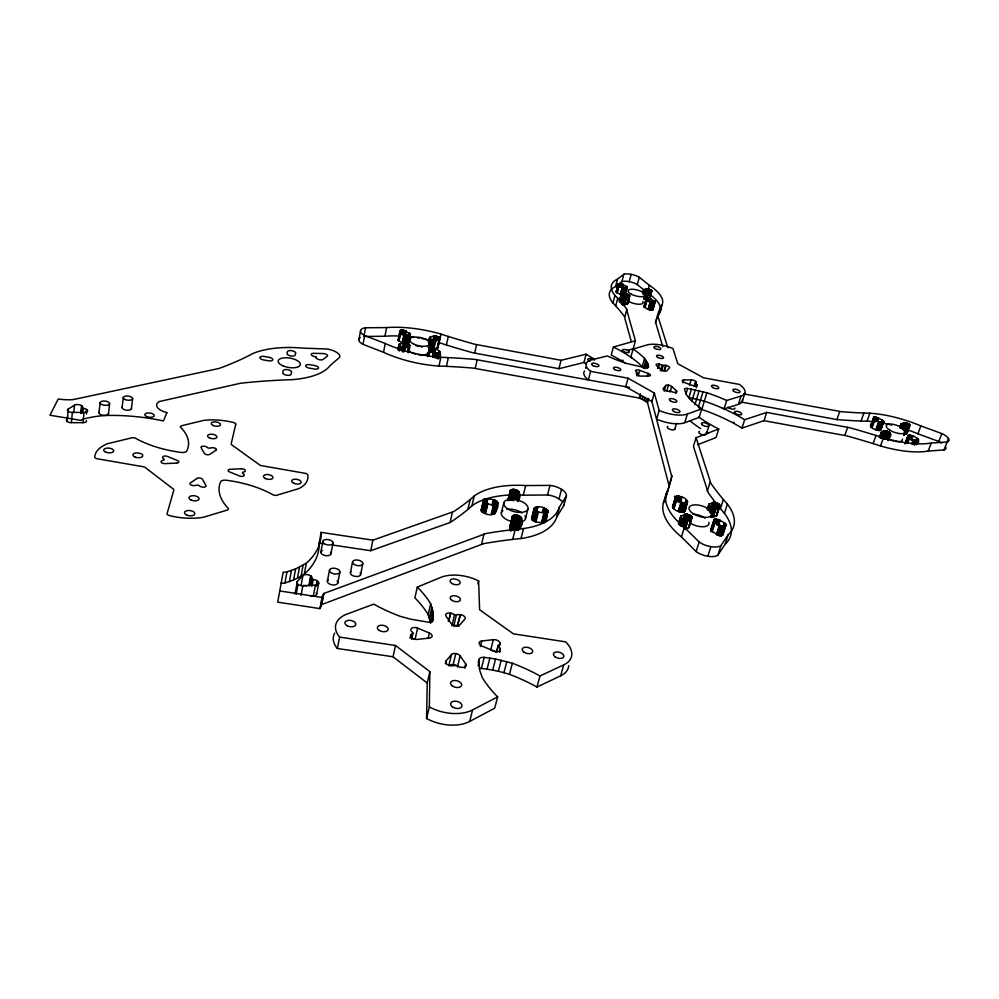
<?xml version="1.0" encoding="UTF-8"?>
<svg xmlns="http://www.w3.org/2000/svg" width="999" height="999" viewBox="0 0 999 999"><rect width="100%" height="100%" fill="white"/><g stroke="black" fill="none" stroke-linecap="round" stroke-linejoin="round"><path stroke-width="1.5" d="M426.573 718.506L429.333 706.905L429.882 671.653L395.504 645.504L339.635 637.1L337.362 648.476L393.019 656.78L427.222 683.016L426.573 718.506A34.278 20.729 13.1 0 0 469.667 721.428L494.692 708.204L497.652 696.865L495.816 695.004A130.145 73.027 17.2 0 1 482.242 677.522L479.695 670.279L478.883 659.827A6.056 3.484 14 0 1 480.394 657.904L480.669 657.779A6.056 3.484 14 0 1 484.215 657.367L495.554 659.015L512.362 663.236A143.332 89.198 14 0 1 537.4 674.562L539.972 675.973L563.736 664.884A32.18 18.007 15.5 0 0 565.621 641.857L513.349 633.828L479.607 609.752L478.608 580.918A31.044 16.733 13.1 0 0 440.746 577.41L417.295 587.112L414.885 597.902L416.458 599.475A133.229 75.949 8.8 0 1 428.184 614.66L430.594 623.326M918.581 440.097C917.057 437.162 909.864 433.504 907.929 436.388C909.465 442.732 923.176 437.5 916.982 444.355M692.032 517.657L690.709 515.646L686.7 514.148L680.619 516.158L681.917 518.581L685.913 520.017L688.174 519.842L692.032 517.657L689.035 527.322L686.313 528.833M618.169 284.078L616.171 291.658L617.22 292.832L622.552 295.18L624.55 287.687L627.297 287.237L622.464 284.166L618.406 283.841L619.005 285.227L624.55 287.687M410.651 635.539L410.639 635.876A4.82 2.747 12 0 0 417.282 639.422L429.333 638.061A4.795 2.722 12.3 0 0 432.13 635.976A4.795 2.722 12.3 0 0 429.42 633.041L417.607 628.109A4.795 2.71 12 0 0 410.864 629.582L410.851 629.907A4.77 2.697 12 0 0 412.812 632.454L413.261 633.254L412.5 633.666A4.808 2.735 12 0 0 410.651 635.539L410.027 638.324M890.509 433.753C889.572 430.581 881.905 429.383 881.468 432.904C885.713 439.56 895.916 427.697 887.974 440.646M494.967 511.738C495.704 517.47 479.195 514.173 481.943 509.065M439.972 352.372C439.085 349.5 430.344 345.729 429.47 349.613C432.18 356.98 445.254 348.239 438.736 358.191M497.739 502.772C494.867 506.543 485.502 504.532 483.516 500.187C483.978 498.651 486.026 498.676 487.337 498.763C497.352 499.712 501.173 501.411 495.229 513.211M417.295 587.112L418.881 588.686A133.754 75.375 8.9 0 1 430.669 603.796L433.279 613.473L433.116 619.83A5.907 3.297 12.3 0 1 431.543 621.615L431.256 621.728A5.907 3.297 12.3 0 1 427.722 622.09L410.951 619.243L400 616.271A121.004 63.299 12.6 0 1 376.173 605.469L373.801 604.145L347.053 614.06A33.242 18.956 10.6 0 0 339.635 637.1M521.728 521.378C524.4 514.323 508.229 512.187 512.974 520.541C517.407 526.972 527.022 515.859 519.93 528.496M880.581 428.946C881.243 433.104 867.569 427.547 871.528 425.137M651.86 290.996C639.26 295.342 644.155 284.116 651.86 290.996L649.138 301.598M67.408 416.458L67.12 419.38A4.271 1.936 5.1 0 0 67.145 421.491A4.271 1.936 5.1 0 0 71.354 422.652L83.004 422.677A4.258 1.936 5.4 0 0 86.451 420.542M67.832 412.075L68.119 409.153L74.488 405.157A4.258 1.898 5.5 0 1 81.606 405.681L81.893 405.894A4.246 1.898 5.5 0 1 82.368 407.555L83.229 408.404A4.246 1.898 5.5 0 1 86.651 409.515L86.488 414.098M67.133 421.491L68.144 411.238A4.283 1.923 5.3 0 1 68.132 409.153M649.812 298.439L649.225 298.976L651.648 290.547M71.354 422.652L72.365 412.412A4.283 1.923 5.3 0 1 68.144 411.238M73.764 412.425L74.488 405.157M80.869 412.937L81.606 405.681M81.156 413.149L81.893 405.894M81.656 413.511L82.255 407.704M82.78 412.762L83.229 408.404M83.004 422.677L84.066 412.462A4.271 1.911 5.5 0 0 86.938 409.727M295.304 592.569L297.315 581.468L302.897 575.599A4.708 2.56 9.1 0 1 310.677 575.899L311.039 576.173A4.683 2.547 9.1 0 1 311.988 578.596L313.561 579.57A4.708 2.572 9.2 0 1 317.245 580.881L316.833 585.302M86.351 412.425L86.651 409.515M99.001 412.737L100.087 402.659M108.491 413.773L109.603 403.721A4.783 2.135 6 0 0 102.71 401.099A4.783 2.135 6 0 0 102.235 404.757A4.783 2.135 6 0 0 109.603 403.721M122.115 407.567L123.264 397.602M131.443 408.591L132.617 398.651M409.74 345.404C381.818 351.261 417.157 331.968 408.254 352.684M629.795 295.954C628.446 297.989 620.591 297.377 621.528 294.48C632.317 288.773 631.618 307.867 621.803 304.395L626.785 286.426M909.977 425.437L907.479 426.835L905.356 426.81L902.047 425.474L901.011 423.863L905.381 422.702L909.964 425.299L906.78 433.791L903.608 434.902L907.866 423.489M548.064 511.613C542.27 501.098 522.477 511.051 544.443 512.862C545.616 512.949 547.065 512.949 547.889 511.975C546.066 512.824 548.251 521.865 543.718 522.627C540.234 522.627 531.093 522.577 531.93 517.619M687.549 502.085C685.364 493.456 665.446 495.591 681.98 502.397C683.628 502.984 685.714 503.571 687.275 502.509C686.038 502.772 687.237 512.962 682.255 512.4C678.87 511.863 672.265 509.977 672.802 506.081M519.393 495.242C516.808 499.325 507.18 494.767 510.889 489.935C517.632 487.4 523.251 494.68 517.832 501.336M510.889 530.968L509.84 526.635L511.151 525.274M281.056 583.116L281.243 583.141A5.869 3.197 8.4 0 0 284.965 582.941L286.938 571.89L295.579 568.918L306.331 563.186A127.123 65.022 6.7 0 0 321.129 532.38L372.889 540.159L453.708 511.563A438.386 186.014 6.2 0 0 470.242 499.475A197.902 90.822 9.5 0 0 474.25 495.941A84.603 41.596 14.7 0 1 525.699 485.564L549.987 485.402A13.574 6.369 14.7 0 1 561.55 489.373A13.574 6.381 14.7 0 1 566.421 495.816L563.861 505.419L556.805 516.87A81.818 39.411 13.1 0 1 520.991 538.548A228.546 127.023 17.7 0 0 512.699 539.398A616.982 387.1 26.8 0 0 483.691 543.631L321.765 604.545L319.955 608.616L277.71 602.147L283.204 572.077A5.894 3.172 8.5 0 0 286.938 571.89M719.942 505.794L716.233 507.942L714.023 508.079L710.077 506.605L708.94 504.195L714.597 502.422L718.181 503.621L719.942 505.606L716.807 515.521L713.286 517.195L710.576 517.257M284.965 582.941L289.423 581.518L291.396 570.504M289.423 581.518L293.594 579.919L295.579 568.918M293.594 579.919L297.49 578.146L299.488 567.17M296.204 594.068L297.977 584.353A4.745 2.585 8.9 0 1 297.315 581.468M297.49 578.146L301.074 576.211L303.072 565.259M301.136 585.252L302.897 575.599M301.074 576.211L304.32 574.113L306.331 563.186M301.061 595.429L302.859 585.714L315.372 585.102A4.72 2.572 9.2 0 0 317.607 581.156M308.878 585.539L310.677 575.899M309.253 585.814L311.039 576.173M310.714 585.489L312 578.596M304.32 574.113A126.673 65.559 6.5 0 0 319.143 543.019L321.129 532.38M311.875 586.438L313.162 579.545M698.626 416.995A90.559 34.84 17.4 0 0 718.706 428.983L696.078 437.674L710.888 483.379A391.108 147.04 21.8 0 0 723.351 499.512A181.194 74.438 19.9 0 0 727.397 504.133A79.321 36.276 16.7 0 1 728.196 534.752L725.137 544.205L717.844 555.182A13.724 6.494 18 0 1 707.816 556.231A13.736 6.494 18 0 1 696.128 551.585L681.418 536.9A78.796 35.739 18.3 0 1 663.436 502.934A184.628 83.541 13.2 0 0 665.097 499.225A412.437 181.793 9.2 0 0 669.043 485.726L647.514 402.747L643.918 400.224L639.26 398.039L473.289 368.119A471.703 249.862 15.9 0 0 446.441 366.346A185.502 84.415 13.5 0 0 438.986 366.071A68.019 26.898 12 0 1 383.529 352.297L362.987 344.33A11.788 4.758 11.1 0 1 358.916 339.56L360.552 330.794A11.813 4.695 11.2 0 1 365.559 327.772L386.638 327.585A71.291 29.121 12 0 1 441.034 334.116A150.2 54.246 13.1 0 0 448.276 336.451A300.412 99.675 13.6 0 0 474.625 344.218L561.076 360.302L586.101 354.208A85.552 31.718 15.4 0 0 594.355 359.041M320.816 552.135L322.839 541.433M310.514 596.303L313.286 596.166L315.372 585.102M651.548 400.312L671.765 476.598A413.736 180.107 9.3 0 1 667.869 489.972L665.097 499.225M316.196 586.401L317.245 580.881M363.911 336.488L365.559 327.772M362.987 344.33L364.647 335.539A11.826 4.708 11.2 0 1 360.552 330.794M316.633 594.243L318.731 583.204M319.955 608.616L322.09 597.477L323.901 593.443L486.151 533.466A619.83 384.852 26.6 0 1 515.222 529.358A229.42 126.011 17.7 0 1 523.538 528.546A82.093 39.061 13.2 0 0 559.39 507.142L566.421 495.816M320.504 606.843L322.64 595.729M330.969 553.746L333.017 543.056M321.341 605.157L323.476 594.043M321.765 604.545L323.901 593.443M327.36 581.206L329.495 570.104M365.409 336.463L384.94 336.238L386.638 327.585M337.762 583.016L339.897 572.127A5.295 2.847 9.8 0 0 332.667 568.219A5.295 2.847 9.8 0 0 331.518 573.026A5.295 2.847 9.8 0 0 339.897 572.127M383.529 352.297L385.252 343.494L364.647 335.539M350.424 572.614L352.572 561.838M405.394 330.806L402.984 343.369L398.114 340.135L400.037 330.694L405.094 330.694L410.339 334.19L408.803 335.289L405.169 334.865L400.312 332.093L400.037 330.694M398.289 340.434L400.174 330.594M398.426 340.584L400.524 330.407M398.589 340.734L400.736 330.344M398.776 340.884L400.974 330.282M398.988 341.034L401.236 330.232M400.936 333.079L401.511 330.207M397.989 349.388L399.038 344.318M401.223 333.054L401.798 330.182M398.139 349.7L399.313 344.093M401.248 334.49L402.11 330.169M398.264 349.862L399.488 344.006M398.526 349.762L399.7 343.918M401.561 334.49L402.422 330.182M398.751 349.7L399.925 343.856M401.885 334.515L402.759 330.207M399.088 348.863L399.675 345.941M399.013 350.474L399.9 346.091M402.222 334.553L403.084 330.232M399.275 350.624L400.149 346.228M402.56 334.59L403.434 330.282M399.538 350.761L400.424 346.366M402.897 334.653L403.771 330.344M400.124 349.425L400.711 346.503M400.437 349.55L401.024 346.616M403.246 334.727L404.108 330.419M403.571 334.802L404.445 330.494M400.749 349.662L401.336 346.728M402.21 342.994L403.958 334.34M401.086 349.762L401.673 346.84M403.908 334.902L404.77 330.594M402.585 343.194L405.094 330.694M401.423 349.85L402.01 346.928M401.76 349.937L402.36 347.003M404.82 335.239L405.694 330.931M402.11 350L405.969 331.069M402.172 351.523L403.783 343.032M405.344 335.514L406.218 331.193M403.022 348.838L405.619 335.002M402.51 351.561L403.396 347.165M402.847 351.586L406.094 335.115M403.184 351.598L404.071 347.202M404.82 343.868L406.581 335.214M403.509 351.598L405.119 343.044M403.808 351.573L404.695 347.19M407.055 335.277C401.461 349.862 411.9 344.505 410.277 333.991M404.72 347.465L405.594 343.094M404.096 351.548L404.995 347.153M405.769 343.981L407.517 335.327M404.37 351.498L406.081 343.181M406.218 343.993L407.979 335.339M405.681 347.652L406.568 343.281M406.655 343.981L408.404 335.327M406.143 347.777L408.803 335.289M408.866 336.026L409.453 333.154M360.614 574.587L362.799 563.823A5.207 2.772 10.4 0 0 355.632 560.002A5.207 2.772 10.4 0 0 354.62 564.697A5.207 2.772 10.4 0 0 362.799 563.823M406.893 346.478L409.178 335.227M407.742 343.793L409.74 333.354M407.317 346.653L409.965 333.566M408.241 343.544L410.152 333.778M407.717 346.828L408.304 343.918M408.067 347.028L408.666 344.118M408.379 347.24L408.978 344.33M407.53 352.172L408.716 346.328M407.829 352.06L409.24 344.543M407.967 352.048L409.453 344.755M408.216 352.485L409.602 344.98M332.804 545.054L370.729 550.711L372.889 540.159M428.683 342.445C426.735 335.452 437.4 334.353 440.134 338.636C438.211 341.009 430.032 341.183 429.782 337.4M428.783 342.657L429.982 337.262M428.946 342.869L430.219 337.138M429.158 343.082L430.519 337.038M429.12 344.73L430.319 338.986M429.12 346.378L430.631 339.185M432.717 340.01C431.718 352.722 426.885 350.249 430.994 339.385M427.734 356.456L429.408 348.614M427.809 356.668L429.582 348.451M429.57 348.189L431.381 339.56M428.271 355.569L429.807 348.314M428.434 355.656L431.805 339.735M428.671 355.869L430.407 348.102M428.958 356.081L430.182 350.262M430.432 348.501L432.255 339.885M430.157 350.936L430.769 348.039M430.557 350.899L431.168 348.002M431.368 348.738L433.841 336.301M430.981 350.886L431.605 347.989M433.191 340.547L434.09 336.251M433.466 340.522L434.378 336.226M431.843 348.813L433.666 340.197M431.131 352.347L432.055 348.002M433.766 340.509L434.665 336.213M431.605 352.397L432.53 348.052M432.617 347.44L434.977 336.213M434.39 340.509L435.302 336.226M432.08 352.46L433.004 348.114M433.079 347.465L434.59 340.284M434.715 340.547L435.626 336.251M432.567 352.56L435.964 336.288M433.204 348.901L436.301 336.351M433.042 352.672L436.638 336.413M432.592 356.643L433.516 352.285M433.504 352.809L434.428 348.464M436.063 340.771L436.975 336.488M432.854 356.793L433.778 352.422M436.388 340.859L437.3 336.576M433.141 356.93L434.865 348.626M437.025 339.535L437.624 336.675M433.441 357.055L435.277 348.801M437.337 339.648L437.937 336.788M433.753 357.167L434.677 352.797M434.727 353.346L435.651 349.001M437.637 339.76L438.236 336.9M434.078 357.28L435.002 352.909M437.912 339.885L438.524 337.025M434.415 357.367L435.339 353.009M438.186 340.022L438.798 337.163M434.752 357.455L435.676 353.084M438.436 340.159L439.036 337.3M438.661 340.309L439.273 337.45M435.102 357.53L436.026 353.159M433.616 348.876L437.312 348.052L439.473 337.6M435.439 357.592L436.376 353.221M437.312 348.052L439.647 337.749M437.525 347.989L439.797 337.899M435.789 357.642L436.713 353.271M437.724 347.914L439.922 338.049M436.126 357.667L437.062 353.296M437.887 347.814L441.034 334.116M436.463 357.692L437.387 353.321M436.775 357.692L437.712 353.321M437.087 357.679L438.024 353.321M437.387 357.654L438.311 353.296M437.662 357.617L438.986 350.999M437.912 357.567L439.21 351.149M438.149 357.505L439.398 351.311M438.024 358.716L439.572 351.461M438.236 358.791L439.71 351.623M438.524 358.579L439.91 351.935M438.986 366.071L440.871 357.317A186.076 83.616 13.5 0 1 448.339 357.605A473.451 247.827 15.9 0 1 475.249 359.453L629.457 387.387M586.575 364.111A85.34 32.055 15.4 0 1 583.953 362.475L558.953 368.706L472.714 352.734A299.712 100.774 13.5 0 1 446.428 344.992L448.276 336.451M446.441 366.346L448.339 357.605M393.019 656.78L395.504 645.504M474.662 353.271L476.573 344.755M411.576 639.148L412.837 633.578M475.262 368.294L477.222 359.628M417.607 628.109L415.097 639.185A4.77 2.735 11.9 0 0 412.05 638.561M428.184 614.66L430.669 603.796M370.729 550.711L450.074 522.514L452.385 512.425M429.408 617.906L431.918 607.017M430.269 621.166L432.792 610.252M431.393 621.678L433.279 613.473M428.134 638.586L429.42 633.041M432.13 622.152L433.391 616.67M427.222 683.016L429.882 671.653M450.074 522.514L451.398 521.64A436.95 187.712 6.1 0 0 467.919 509.403L470.242 499.475M467.919 509.403A197.253 91.658 9.4 0 0 471.915 505.831L474.25 495.941M448.264 621.266L450.749 613.186A4.645 2.572 12.9 0 1 454.495 614.897L456.568 615.072A4.658 2.572 13.1 0 1 460.102 614.635L460.651 614.722A4.67 2.585 13.2 0 1 464.885 619.093L459.74 624.987A4.695 2.622 13 0 1 455.544 625.911A4.695 2.622 13 0 1 451.323 623.701L446.029 616.183A4.67 2.585 12.9 0 1 450.199 613.111M448.826 621.353L450.749 613.186M451.91 625.774L454.495 614.897M481.131 510.289L483.641 499.8M481.231 510.726L483.903 499.463M453.733 626.098L456.331 615.209M481.331 510.939L484.09 499.313M481.456 511.163L484.315 499.175M481.63 511.376L484.565 499.063M445.354 663.786L446.029 660.976L451.486 654.557A4.858 2.797 13.2 0 1 455.806 653.546A4.858 2.797 13.2 0 1 460.152 655.868L465.746 663.923L464.71 668.131M481.83 511.6L484.84 498.963M482.067 511.813L485.139 498.876M482.317 512.012L485.464 498.813M482.617 512.212L485.801 498.763M482.929 512.412L486.176 498.726M483.266 512.587L486.55 498.726M483.616 512.749L486.938 498.738M485.989 504.408L487.337 498.763M483.991 512.899L486.376 502.997M486.388 504.458L487.749 498.813M454.17 625.849A4.633 2.597 13.1 0 1 457.48 625.499L460.102 614.635M484.378 513.036L486.763 503.134M484.777 513.161L487.15 503.259M457.48 625.499L460.651 614.722M485.177 513.274L487.562 503.359M451.486 654.557L448.801 665.746A4.833 2.822 13.2 0 1 456.068 665.771M485.589 513.349L487.974 503.446M481.593 544.005L484.053 533.828M453.109 664.71L455.806 653.546M491.983 505.394L493.344 499.75M492.544 505.519L493.918 499.887M493.106 505.681L494.468 500.049M491.196 514.285L493.606 504.383M493.981 504.47L495.005 500.249M491.77 514.348L494.168 504.445M492.32 514.36L495.516 500.474M494.955 504.945L495.991 500.724M492.844 514.335L495.242 504.445M495.392 505.207L496.416 500.986M493.331 514.285L495.741 504.383M493.781 514.185L496.79 501.273M496.078 505.794L497.115 501.573M494.193 514.048L496.603 504.158M494.542 513.886L497.365 501.873M457.442 667.032L460.164 655.868M495.154 512.05L497.564 502.172M477.872 583.928L478.608 580.918M494.83 513.686L497.689 502.485M501.361 512.712L503.783 502.859M507.842 500.686L510.327 490.571M508.004 500.124L510.539 490.234M508.129 499.962L510.889 489.935M509.74 495.367L511.113 489.81M509.652 496.653L511.363 489.71M509.165 499.6L511.638 489.622M509.328 499.9L510.714 494.318M510.576 495.104L511.95 489.547M509.552 500.199L512.275 489.485M509.852 500.499L512.612 489.46M510.539 499.388L512.974 489.435M511.625 496.378L513.349 489.435M510.939 499.662L511.975 495.479M512.012 496.403L513.736 489.46M511.388 499.925L512.425 495.729M512.412 496.441L514.135 489.498M511.875 500.149L514.522 489.56M512.387 500.362L514.922 489.635M513.598 496.665L515.322 489.735M512.937 500.536L513.973 496.353M513.986 496.778L515.721 489.847M514.373 496.903L516.096 489.972M513.486 500.686L514.535 496.503M514.747 497.04L516.471 490.109M514.398 499.4L516.833 490.259M514.96 499.475L517.182 490.434M515.771 497.539L517.494 490.609M515.509 499.512L516.208 496.728M516.421 496.341L517.794 490.796M516.033 499.525L518.081 490.996M516.933 496.74L518.319 491.196M517.157 496.953L518.543 491.396M509.84 526.635L512.499 516.146M516.533 499.488L517.232 496.69M510.202 525.836L512.687 515.896M517.345 497.165L518.731 491.608M480.369 646.503L481.743 641.008L493.319 639.66A4.745 2.672 14.2 0 1 499.999 643.156L499.313 646.228M510.464 525.624L512.937 515.684M516.995 499.413L518.893 491.82M510.776 525.437L513.261 515.496M517.07 500.699L519.105 492.245M510.052 529.62L512.537 519.642M518.106 496.615L519.155 492.457M510.102 529.832L513.636 515.347M517.432 500.549L518.481 496.366M510.314 530.294L514.073 515.234M517.744 500.374L518.793 496.191M510.477 530.519L512.974 520.541M517.644 501.56L519.043 495.991M510.664 530.744L514.547 515.147M511.251 529.545L513.399 520.991M478.184 662.612L478.883 659.827M511.5 529.757L515.059 515.109M511.788 529.97L515.596 515.109M478.046 666.021L478.746 663.224M512.1 530.169L514.248 521.615M514.023 523.651L516.158 515.147M512.437 530.357L514.585 521.803M512.787 530.531L514.935 521.977M514.947 522.315L516.733 515.222M513.523 529.27L515.309 522.14M515.521 522.427L517.307 515.334M513.911 529.42L515.696 522.29M514.298 529.545L517.869 515.484M514.71 529.67L516.508 522.539M519.318 495.017A84.316 41.97 14.7 0 1 523.276 495.204L525.699 485.564M516.645 522.752L518.431 515.671M512.699 539.398L516.92 522.627M515.534 529.845L518.956 515.884M515.946 529.895L517.744 522.764M517.669 523.214L519.455 516.133M516.358 529.932L518.156 522.814M479.158 668.531A6.031 3.509 14 0 1 481.418 668.468L484.215 657.367M518.131 523.476L519.917 516.396M516.758 529.957L518.556 522.827M518.893 522.34L520.329 516.67M517.145 529.957L518.943 522.827M519.255 522.639L520.691 516.97M517.519 529.932L519.318 522.802M519.555 522.952L520.991 517.282M517.869 529.882L519.68 522.764M469.667 721.428L472.577 709.927L497.652 696.865M518.206 529.82L521.228 517.594M558.953 368.706L561.076 360.302M518.518 529.745L521.391 517.907M520.417 522.477L521.49 518.219M518.806 529.632L520.604 522.514M519.068 529.52L520.866 522.402M519.293 529.383L521.291 522.115M519.655 529.07L521.753 521.178M490.896 649.238L493.319 639.66M481.418 668.468L487.062 669.168L489.885 658.079M525.511 518.606L528.021 508.778M520.991 538.548L523.538 528.546M496.328 652.31L498.401 645.354A4.733 2.672 14.2 0 0 500.012 643.481M496.79 652.06L498.089 645.454M487.062 669.168L492.707 670.104L495.554 659.015M531.543 518.956L534.228 508.041M531.68 519.268L534.44 507.817M499.3 645.891L499.999 643.156M532.205 517.432L534.715 507.629M531.88 519.58L535.052 507.455M532.142 519.892L534.665 510.064M534.365 511.525L535.452 507.33M532.479 520.192L535.002 510.364M534.802 511.438L535.889 507.23M532.854 520.479L535.389 510.651M535.289 511.376L536.363 507.18M499.612 651.885L500.324 649.138A4.745 2.685 14.3 0 0 498.201 646.565M533.291 520.741L536.888 507.155M499.637 652.222L500.324 649.138M533.766 520.991L536.301 511.163M536.338 511.376L537.425 507.18M534.278 521.216L537.974 507.242M534.815 521.416L537.35 511.588M535.364 521.578L537.899 511.75M535.939 521.715L538.473 511.888M492.707 670.104L498.339 671.278L501.211 660.202M542.432 512.35L543.518 508.166M542.832 512.437L543.918 508.254M523.276 495.204L547.502 494.967L549.987 485.402M543.231 512.549L544.33 508.354M543.631 512.662L544.717 508.479M541.483 522.639L545.104 508.603M541.895 522.689L545.479 508.766M542.282 522.714L545.841 508.928M583.953 362.475L586.101 354.208M542.669 522.714L546.178 509.103M568.718 665.646A32.055 18.157 15.5 0 1 560.664 675.824L536.938 687.05L534.378 685.639A142.72 89.835 14 0 0 509.453 674.313L503.933 672.677L506.818 661.613M543.031 522.714L546.49 509.29M543.394 522.677L546.79 509.49M543.718 522.627L546.291 512.812M546.328 512.487L547.065 509.69M544.043 522.552L547.302 509.902M544.33 522.465L547.514 510.114M544.592 522.365L547.702 510.339M544.817 522.24L547.852 510.551M545.017 522.102L547.964 510.776M545.192 521.94L548.039 510.988M509.453 674.313L512.362 663.236M632.13 358.129L630.831 357.217L633.091 349.026L634.39 349.912A91.384 35.689 14.3 0 1 644.542 358.379L647.752 363.536L648.626 366.808A4.108 1.573 15.5 0 1 645.429 367.732L626.361 363.436A85.777 31.381 15.4 0 1 609.028 356.755L607.267 355.956L591.508 359.877A22.84 8.929 15 0 0 590.621 371.341L588.361 379.895A22.777 9.028 15 0 1 584.565 370.954M662.787 346.69L655.606 322.227A335.652 115.996 19.7 0 1 658.841 314.148L660.951 306.581A146.89 50.849 17.3 0 1 662.237 304.495A59.403 20.504 14.6 0 0 649.338 285.264L639.285 277.247A9.703 3.247 14.9 0 0 631.168 274.363A9.703 3.247 14.9 0 0 623.838 274.238L617.519 279.096L615.559 286.526A58.916 20.43 15.5 0 0 612.949 303.022A150.762 55.457 12.9 0 1 615.696 305.906A356.893 136.438 10.2 0 1 624.25 316.258L631.306 341.558M655.444 322.852L657.754 314.573A336.501 114.773 19.7 0 1 660.951 306.581M562.774 502.147A13.536 6.431 14.7 0 0 559.028 498.938L561.55 489.373M612.949 303.022L614.972 295.417A59.053 20.205 15.4 0 1 617.519 279.096M616.233 291.983L618.406 283.841M556.805 516.87L559.39 507.142M616.408 292.22L618.681 283.716M616.52 292.345L618.856 283.679M616.833 292.595L618.656 284.99M617.02 292.719L619.005 285.227M617.22 292.832L619.48 283.616M618.918 286.601L619.717 283.616M619.18 286.613L619.967 283.616M619.442 286.626L620.229 283.641M619.705 286.663L620.504 283.679M619.992 286.701L620.779 283.716M620.267 286.75L621.066 283.766M620.554 286.813L621.353 283.828M615.559 286.526L621.89 281.593L623.838 274.238M615.696 305.906L617.719 298.276A151.136 54.87 12.9 0 0 614.972 295.417M620.841 286.888L621.628 283.903M621.116 286.963L621.915 283.978M621.403 287.05L622.19 284.066M621.665 287.15L622.464 284.166M621.927 287.25L622.727 284.265M620.279 294.443L622.265 286.95M621.778 288.848L622.976 284.378M620.616 294.605L623.214 284.49M619.368 301.286L622.976 287.25M619.48 301.636L621.378 294.543M619.567 301.76L623.351 287.387M619.817 302.01L623.751 287.5M619.967 302.135L621.653 295.816M620.154 302.26L621.84 295.941M622.152 295.092L624.15 287.6M620.354 302.385L622.04 296.066M620.566 302.51L622.252 296.191M620.804 302.635L622.489 296.303M621.053 302.747L622.739 296.416M623.339 293.743L624.949 287.749M621.303 302.847L623.001 296.528M623.726 293.781L625.324 287.787M621.578 302.947L623.276 296.628M624.088 293.793L625.686 287.812M621.865 303.047L624.188 293.868M623.476 297.615L626.535 286.251M622.09 304.47L624.125 296.89M625.124 294.243L626.972 286.601M622.389 304.545L627.135 286.763M624.525 297.64L627.235 286.925M622.677 304.595L624.712 297.015M622.964 304.645L625.923 293.906M621.89 281.593A9.678 3.284 14.9 0 1 629.195 281.693L631.168 274.363M623.239 304.683L625.274 297.103M623.513 304.707L626.323 293.981M623.776 304.72L625.811 297.14M626.048 296.591L626.735 294.081M624.025 304.72L626.061 297.14M624.263 304.72L626.51 297.115M626.46 296.703L627.135 294.181M624.687 304.67L626.723 297.09M617.719 298.276A357.867 135.052 10.2 0 1 626.323 308.566L635.414 340.784L613.398 347.028L611.226 355.144A90.884 36.426 14.3 0 1 625.037 362.974M626.848 296.828L627.522 294.318M627.222 296.965L627.909 294.455M627.584 297.128L628.259 294.605M627.921 297.29L628.596 294.767M628.209 297.452L628.895 294.942M627.797 300.15L629.158 295.117M627.172 304.083L629.382 295.292M627.384 304.008L629.557 295.467M627.559 303.908L629.77 295.804M624.812 317.033L626.885 309.328M643.98 289.96L637.3 284.59L639.285 277.247M642.532 293.169L643.518 289.648M642.757 293.494L643.88 289.485M642.931 293.669L643.743 290.684M643.156 293.843L643.968 290.859M643.718 294.181L644.53 291.196M644.043 294.343L644.855 291.346M536.938 687.05L539.972 675.973M644.392 294.493L645.217 291.508M643.955 297.615L646.291 288.936M645.666 291.883L646.49 288.911M646.703 288.898L643.93 299.225L646.815 299.538M646.116 291.858L646.927 288.886M644.33 299.338L647.165 288.886M646.615 291.883L647.427 288.911M644.73 299.425L647.689 288.936M647.152 291.945L647.964 288.973M645.117 299.5L647.165 292.033M645.504 299.55L649.338 285.264M647.702 292.045L648.526 289.073M652.834 308.703C653.184 312.175 644.767 308.042 644.03 306.618L648.813 289.136M644.143 306.793L648.264 292.133M644.305 306.968L646.715 298.239L650.724 298.876L655.307 301.973L650.486 301.71L646.378 299.425L646.715 298.239M648.276 292.183L649.088 289.211M644.505 307.143L649.375 289.298M635.414 340.784L633.216 348.763L627.347 350.462M644.755 307.317L649.65 289.385M649.1 292.457L649.912 289.485M645.029 307.492L647.627 298.164M647.152 301.198L647.989 298.189M649.35 292.57L650.174 289.598M649.6 292.682L650.411 289.71M647.539 301.236L648.363 298.226M649.825 292.794L650.649 289.822M650.049 292.907L650.861 289.935M647.926 301.298L648.763 298.289M648.326 301.386L649.163 298.376M649.899 296.366L651.535 290.422M648.738 301.486L651.748 290.672M628.071 378.209L625.736 386.713L651.885 401.573L654.333 393.019L628.071 378.209L590.621 371.341M649.525 301.735L650.349 298.726M649.887 301.885L650.724 298.876M648.151 309.141L650.237 301.598M648.401 309.265L651.061 299.026M648.651 309.378L650.736 301.823M648.913 309.478L651.011 301.923M649.2 309.578L651.286 302.023M649.475 309.665L651.56 302.11M649.762 309.74L651.847 302.197M650.049 309.815L652.147 302.272M650.337 309.877L652.434 302.335M650.624 309.927L652.722 302.385M650.911 309.977L652.996 302.422M651.186 310.002L653.271 302.46M651.448 310.027L653.546 302.472M653.496 303.184L654.195 300.674M651.698 310.027L654.407 300.786M651.935 310.027L654.595 300.911M652.16 310.015L654.77 301.049M652.559 309.952L654.919 301.174M652.722 309.902L655.057 301.298M652.996 309.777L655.244 301.536M636.688 375.749L637.362 372.415A3.297 1.274 15.4 0 1 635.614 370.966L635.564 370.804A3.322 1.286 15.4 0 1 639.735 370.354L648.214 373.439A3.322 1.286 15.6 0 1 650.436 375.062A3.322 1.286 15.6 0 1 648.925 376.011L641.271 376.136A3.334 1.299 15.5 0 1 636.4 374.013L636.351 373.838A3.322 1.286 15.5 0 1 637.275 372.964L637.537 372.914M638.174 375.949L639.735 370.354M645.866 360.115L643.543 368.381L642.232 366.633L644.542 358.379M658.841 314.148A146.541 51.411 17.4 0 1 660.127 312.038L662.237 304.495M645.004 368.731L646.94 361.838M646.59 367.682L647.752 363.536M560.664 675.824L563.736 664.884M647.539 367.969L648.326 365.197M639.26 398.039L640.446 393.831M640.047 398.364L640.834 395.554M647.427 376.236L648.214 373.439M642.032 399.263L642.819 396.453M643.918 400.224L644.717 397.402M645.529 401.261L646.328 398.451M647.015 402.335L647.814 399.513M647.514 402.747L648.713 398.514M657.667 368.256L659.228 364.198A3.247 1.236 15.7 0 1 661.95 365.247L663.336 365.434A3.259 1.236 15.8 0 1 665.609 365.384L665.983 365.447A3.259 1.236 15.8 0 1 669.43 367.907L666.907 370.716A3.272 1.249 15.8 0 1 664.285 371.004A3.272 1.249 15.8 0 1 661.176 369.655L656.555 365.522A3.259 1.236 15.7 0 1 658.853 364.123M658.054 368.331L659.228 364.198M660.376 370.766L662.025 365.297M661.638 371.016L663.211 365.509M664.035 370.879L665.609 365.384M664.41 370.954L665.983 365.447M664.21 391.071L665.834 385.439A3.359 1.311 16 0 1 668.506 385.139A3.359 1.311 16 0 1 671.678 386.513L676.485 390.846L675.661 393.668M654.333 393.019L659.165 410.439L656.655 419.155A23.427 9.503 16.1 0 0 684.777 422.689L699.2 417.382L701.785 408.828L700.349 407.817A90.809 34.478 17.4 0 1 689.148 398.464L686.475 394.717L684.477 389.41A4.196 1.636 16.3 0 1 687.624 388.424L706.892 392.744A96.728 39.623 16.5 0 1 724.824 399.65L726.685 400.487L740.971 396.066A22.49 8.554 16.7 0 0 739.347 384.415L703.571 377.797L677.809 363.748L672.926 348.539A21.866 8.154 15.7 0 0 647.127 344.942L633.091 349.026M666.882 390.759L668.506 385.139M670.054 392.145L671.69 386.513M616.171 291.658L616.87 291.146M682.879 382.754L683.703 379.982L691.133 379.832A3.309 1.261 16.3 0 1 696.028 381.943L696.078 382.118A3.297 1.261 16.3 0 1 695.267 382.992L695.316 383.604A3.297 1.274 16.3 0 1 697.052 385.015L697.115 385.189A3.322 1.274 16.3 0 1 693.069 385.664L684.527 382.555A3.309 1.274 16.2 0 1 682.267 380.931A3.309 1.274 16.2 0 1 683.703 379.982M674.874 429.108L676.573 423.376M685.963 394.031L687.624 388.424M689.497 385.377L691.133 379.832M689.035 527.322L688.736 525.924M691.433 389.048L688.935 397.452L704.357 401.136A96.453 40.035 16.6 0 1 744.642 419.717L766.683 412.412L849.625 427.722A470.154 226.249 21.8 0 1 876.048 435.464A182.33 75.524 19.9 0 1 883.441 437.824A65.734 23.751 18.8 0 0 931.243 443.032L947.089 441.983A11.301 4.083 19.7 0 0 948.438 438.486A11.301 4.083 19.7 0 0 941.82 433.566L920.866 425.911A68.831 25.762 19.4 0 0 869.917 413.211A146.191 50.499 17.2 0 1 863.898 413.049A294.742 95.554 15.9 0 1 841.395 411.688L743.656 393.881M694.255 385.801L695.079 383.029M694.48 386.376L695.316 383.604M695.192 384.715L696.028 381.943M684.777 422.689L687.362 414.036L701.785 408.828M691.945 400.986L695.292 389.797M696.228 387.799L697.065 385.015M663.436 502.934L666.221 493.643A185.202 82.755 13.3 0 0 667.869 489.972M669.23 484.727L671.952 475.611M694.967 404.632L699.15 390.671M698.413 406.993L703.034 391.645M945.628 446.84A11.276 4.121 19.8 0 1 944.005 449.962L928.183 451.061A65.559 24.001 18.9 0 1 880.481 445.954A181.793 76.261 20 0 0 873.101 443.593A468.481 228.172 22 0 0 846.765 435.864L764.01 420.679L741.982 428.109A96.179 40.435 16.6 0 0 701.835 409.478L706.892 392.744M672.514 506.918L675.611 496.79M672.627 507.317L675.761 496.665M672.739 507.517L676.161 496.441M672.876 507.717L676.41 496.366M673.051 507.929L676.673 496.291M673.251 508.129L676.073 498.826M673.488 508.341L676.96 496.253M676.073 500.187L677.272 496.216M673.738 508.528L676.56 499.225M674.025 508.728L677.609 496.203M676.748 500.187L677.946 496.216M676.698 501.535L678.309 496.228M696.078 437.674L693.443 446.378L708.054 492.445A389.972 148.501 22 0 0 715.496 502.522M677.06 501.573L678.671 496.278M677.434 501.635L679.045 496.341M678.221 500.387L679.42 496.416M678.596 500.487L679.807 496.503M678.97 500.586L680.182 496.615M678.945 502.035L680.556 496.74M679.308 502.185L680.918 496.878M679.657 502.335L681.268 497.027M679.994 502.497L681.605 497.19M680.719 501.348L681.93 497.365M678.184 511.263L681.031 501.948M678.646 511.5L681.493 502.185M679.133 511.725L681.98 502.397M679.657 511.913L682.492 502.597M680.182 512.075L683.029 502.759M680.706 512.212L683.553 502.884M681.243 512.3L684.09 502.984M678.458 523.651L680.868 515.859M681.755 512.362L684.602 503.046M678.933 522.502L681.043 515.734M678.746 524.275L681.243 515.621M682.255 512.4L686.101 499.887M708.953 425.661L706.33 434.215A3.934 1.611 16.8 0 0 706.031 433.291M678.908 524.487L680.968 517.744M682.729 512.387L686.475 500.149M679.507 523.351L681.168 517.957M679.732 523.563L681.393 518.169M683.154 512.337L686.812 500.437M679.982 523.776L681.643 518.369M683.553 512.262L687.087 500.724M679.844 525.324L681.917 518.581M683.89 512.137L687.312 501.011M684.19 511.988L687.474 501.298M680.144 525.524L682.217 518.768M684.415 511.813L687.562 501.573M680.881 524.363L682.542 518.956M680.806 525.886L684.44 514.285M681.168 526.048L684.814 514.185M681.53 526.198L685.239 514.123M681.905 526.336L685.701 514.085M682.292 526.461L684.365 519.705M684.54 519.468L686.188 514.098M682.679 526.56L686.7 514.148M683.066 526.648L685.152 519.892M683.453 526.723L687.237 514.223M683.828 526.773L685.913 520.017M685.701 521.053L687.774 514.335M683.791 528.146L686.288 520.054M681.418 536.9L688.311 514.485M684.49 528.159L686.987 520.054M684.814 528.134L688.848 514.672M684.702 529.433L687.624 519.992M684.989 529.37L689.36 514.885M685.252 529.295L688.174 519.842M688.186 520.491L689.847 515.109M689.048 519.405L690.297 515.372M689.46 519.667L690.709 515.646M722.227 408.054L724.088 408.891L726.685 400.487M689.834 519.955L691.071 515.921M690.147 520.254L691.395 516.221M689.984 521.89L691.645 516.52M718.706 428.983L716.058 437.537L697.677 444.717M688.923 526.223L691.845 516.808M688.423 527.922L691.97 517.107M688.686 527.747L692.032 517.382M707.255 491.283L710.089 482.23M724.088 408.891L738.361 404.37L740.971 396.066M707.28 509.49L708.94 504.195M707.479 509.303L709.39 503.846M707.692 509.428L708.94 505.469M707.891 509.727L709.14 505.756M742.195 401.573L744.804 393.294M708.141 510.014L709.402 506.043M708.453 510.302L709.715 506.331M708.828 510.576L710.077 506.605M696.128 551.585L699.15 541.982L684.352 527.385A79.033 35.415 18.2 0 1 666.221 493.643M709.228 510.839L710.489 506.868M709.677 511.088L712.424 502.572M711.013 507.767L712.674 502.497M711.288 507.717L712.949 502.447M709.74 512.649L711.413 507.342M711.575 507.667L713.249 502.397M710.664 511.525L713.561 502.385M712.225 507.642L713.885 502.372M710.776 513.024L714.235 502.385M711.3 513.174L714.597 502.422M712.874 509.053L714.959 502.472M710.988 515.934L715.334 502.547M711.088 517.345L715.709 502.622M713.998 509.315L716.083 502.722M711.6 517.382L714.535 508.116M714.372 509.428L716.458 502.847M712.075 517.395L715.009 508.129M714.747 509.565L716.832 502.972M712.524 517.37L717.195 503.121M712.924 517.307L717.532 503.284M713.286 517.195L716.233 507.942M716.196 508.716L717.869 503.446M741.982 428.109L744.642 419.717M716.508 508.891L718.181 503.621M717.232 507.767L718.481 503.808M722.789 533.528L722.277 535.414L719.005 535.489L710.876 530.706L714.36 519.43L719.655 520.067L724.999 523.314L726.036 525.337L723.875 526.298L720.129 525.462L714.385 521.928L713.848 519.767M717.507 507.954L718.756 504.008M710.714 530.407L714.073 519.58M717.757 508.154L719.005 504.208M710.614 530.119L714.36 519.43M717.969 508.366L719.23 504.408M710.876 530.706L714.71 519.305M711.113 531.006L714.098 521.628M717.757 509.877L719.43 504.607M713.823 523.239L715.097 519.23M716.658 514.048L719.592 504.82M711.4 531.306L714.385 521.928M716.32 515.896L719.73 505.019M714.26 523.189L715.534 519.18M716.52 515.784L719.904 505.419M711.75 531.605L714.735 522.215M714.722 523.176L716.008 519.168M712.137 531.88L715.134 522.502M715.222 523.201L716.508 519.193M715.746 523.264L717.02 519.255M725.137 544.205A79.071 36.613 16.7 0 0 724.45 513.324A180.657 75.162 20 0 1 720.429 508.678L723.351 499.512M716.283 523.364L717.557 519.355M716.82 523.501L718.094 519.492M716.92 524.999L718.631 519.655M717.444 525.199L719.155 519.855M707.816 556.231L710.888 546.628A13.774 6.431 18 0 0 720.941 545.616L728.196 534.752M717.944 525.412L719.655 520.067M718.843 524.325L720.129 520.317M716.433 534.502L719.442 525.112M716.77 534.69L719.779 525.287M717.12 534.852L720.129 525.462M717.482 535.014L720.491 525.611M724.45 513.324L727.397 504.133M717.856 535.164L720.866 525.761M718.231 535.289L721.253 525.886M718.618 535.402L721.64 525.998M719.005 535.489L722.027 526.098M719.392 535.576L722.414 526.173M719.767 535.626L722.789 526.236M720.142 535.676L724.437 522.914M720.504 535.689L723.526 526.298M723.438 527.122L724.737 523.114M720.853 535.701L723.875 526.298M721.178 535.676L724.999 523.314M723.95 527.534L725.249 523.526M721.49 535.639L725.461 523.738M721.778 535.589L725.649 523.951M722.04 535.514L725.811 524.163M722.277 535.414L725.936 524.375M722.489 535.314L726.023 524.575M722.814 535.039L726.073 524.787M717.844 555.182L720.941 545.616M764.01 420.679L766.683 412.412M741.083 402.035L836.912 419.58L839.697 411.551M545.429 521.59L544.967 519.905M844.829 435.339L847.701 427.197M836.912 419.58L838.611 419.717A294.081 96.616 15.9 0 0 861.063 421.016L863.898 413.049M861.063 421.016A145.842 51.049 17.2 0 0 867.07 421.153L869.917 413.211M870.454 425.874L873.975 417.245L878.208 417.982L882.954 420.529L883.84 421.953L879.157 421.728L874.225 419.093L873.438 417.545M870.516 426.148L873.8 417.295M870.691 426.448L873.975 417.245M870.828 426.598L874.162 417.195M870.978 426.76L874.387 417.17M871.153 426.923L874.625 417.145M871.353 427.072L874.874 417.145M871.578 427.235L875.149 417.157M871.815 427.385L875.436 417.182M872.077 427.535L875.723 417.22M875.074 419.93L876.036 417.282M875.386 420.005L876.348 417.345M875.711 420.079L876.66 417.42M875.549 421.491L876.972 417.52M875.861 421.603L877.297 417.619M876.173 421.715L877.609 417.732M876.96 420.504L877.909 417.844M877.259 420.629L878.208 417.982M877.547 420.766L878.496 418.119M875.861 429.533L878.745 421.541M876.26 429.72L879.157 421.728M876.697 429.895L879.582 421.903M877.134 430.057L880.032 422.065M877.584 430.194L880.469 422.19M873.101 443.593L876.048 435.464M878.021 430.294L880.918 422.302M878.458 430.382L881.355 422.39M881.318 422.752L882.279 420.104M878.883 430.444L881.767 422.452M881.68 422.964L882.641 420.317M879.27 430.469L882.954 420.529M879.632 430.482L882.529 422.49M882.267 423.414L883.241 420.754M879.969 430.457L883.466 420.966M880.256 430.394L883.653 421.191M880.506 430.319L883.778 421.403M880.706 430.219L883.853 421.603M879.32 437.724L881.43 431.98M879.582 437.275L881.68 431.805M880.007 436.95L881.468 432.904M880.119 437.112L881.593 433.067M880.269 437.275L881.73 433.229M880.431 437.437L881.905 433.391M880.631 437.599L882.105 433.554M880.843 437.762L882.317 433.716M881.081 437.924L882.554 433.878M881.343 438.086L883.903 430.881M882.704 434.852L884.165 430.819M881.618 438.236L884.49 430.781M881.905 438.386L883.378 434.328M883.378 434.79L884.839 430.769M882.204 438.524L883.678 434.465M882.517 438.648L885.226 430.781M884.165 434.852L885.638 430.831M883.328 437.425L884.302 434.715M880.481 445.954L883.441 437.824M883.64 437.537L886.076 430.906M883.478 438.986L886.513 431.006M883.803 439.073L885.276 435.015M884.127 439.135L886.962 431.118M884.44 439.198L885.913 435.152M885.451 436.638L887.412 431.268M884.739 439.248L886.225 435.202M885.039 439.285L887.861 431.443M885.326 439.298L886.8 435.252M885.589 439.298L888.286 431.63M885.838 439.285L887.324 435.239M886.076 439.26L888.698 431.83M886.275 439.223L887.761 435.177M886.463 439.16L889.073 432.043M887.949 436.288L889.422 432.255M888.248 436.513L889.722 432.48M887.524 439.435L889.984 432.717M887.736 439.66L890.196 432.942M887.899 439.885L890.359 433.154M888.049 440.297L890.459 433.366M899.662 427.697L901.123 423.726M899.824 427.584L901.298 423.613M900.136 427.247L901.11 424.6M900.286 427.46L901.273 424.812M900.499 427.684L901.485 425.037M900.761 427.909L901.735 425.262M901.061 428.134L902.047 425.474M901.41 428.346L903.421 422.714M902.134 426.635L903.596 422.664M901.785 428.559L904.02 422.602M902.796 426.561L904.27 422.589M902.184 428.758L903.158 426.098M903.059 426.561L904.52 422.602M902.609 428.933L904.794 422.614M903.62 426.61L905.082 422.652M903.046 429.095L905.381 422.702M904.22 426.723L905.693 422.752M903.483 429.245L906.006 422.827M903.446 430.694L906.318 422.914M905.169 426.973L906.642 423.014M904.37 429.47L905.356 426.81M905.481 427.072L906.955 423.114M904.794 429.533L907.267 423.226M904.707 430.906L906.18 426.935M906.105 427.322L907.567 423.364M903.958 434.89L908.141 423.638M904.257 434.852L907.217 426.898M907.442 426.423L908.416 423.776M904.532 434.79L907.479 426.835M907.691 426.573L908.665 423.938M907.929 426.723L908.903 424.088M908.141 426.885L909.127 424.25M908.341 427.048L909.315 424.4M906.78 433.791L909.49 424.563M906.817 432.804L909.764 424.875M906.655 433.878L909.852 425.025M904.944 443.693L907.941 435.664M905.094 443.556L908.278 435.414M905.581 443.306L908.516 435.339M905.768 443.531L908.803 435.277M906.505 442.42L909.14 435.252M908.503 437.937L909.502 435.252M906.792 442.644L908.79 437.287M907.117 442.869L909.902 435.289M907.479 443.094L910.314 435.352M909.764 438.111L910.763 435.439M909.702 439.56L911.2 435.539M910.164 439.697L911.662 435.676M911.1 438.511L912.099 435.839M911.538 438.686L912.537 436.014M911.463 440.222L912.961 436.213M911.875 443.806L913.386 439.772M912.174 443.943L913.673 439.91M912.474 444.08L913.985 440.047M912.786 444.205L914.297 440.172M913.111 444.318L914.622 440.284M913.436 444.418L914.947 440.397M913.76 444.518L915.271 440.484M941.72 443.057A11.276 4.121 19.7 0 0 938.785 441.483L917.906 433.816L920.866 425.911M914.085 444.592L915.596 440.571M914.397 444.667L916.857 438.249M914.709 444.717L916.22 440.684M916.12 441.071L917.119 438.399M915.509 443.406L917.369 438.561M915.796 443.431L917.606 438.723M916.071 443.444L917.819 438.886M916.32 443.444L918.006 439.048M916.558 443.419L918.168 439.21M916.77 443.381L918.306 439.373M916.458 444.68L918.418 439.523M916.77 444.543L918.556 439.822M928.183 451.061L931.243 443.032M938.785 441.483L941.82 433.578M944.005 449.962L948.438 438.486M716.907 515.372L716.795 514.248M627.672 303.796L626.86 302.485M438.136 347.602L438.099 346.628M665.834 385.439L663.224 388.424A3.372 1.324 15.9 0 0 666.783 391.021L667.17 391.096A3.359 1.324 15.9 0 0 669.517 391.009L670.953 391.196A3.359 1.311 16.1 0 0 673.788 392.307L674.175 392.382A3.372 1.324 16.1 0 0 676.485 390.846M508.291 499.8L508.966 499.425M672.951 505.944L673.863 505.581M399.013 338.973L398.114 340.135M644.917 305.719L644.03 306.618M72.365 412.412L84.066 412.462M674.387 496.216L675.124 496.341M319.143 543.019L323.688 543.693M279.695 590.933L322.09 597.477M498.339 671.278L503.933 672.677M699.275 408.753L701.835 409.478M429.183 348.002L428.034 347.177M657.592 315.185L667.807 347.689M458.042 625.586A4.645 2.61 13.1 0 1 459.24 625.861M491.108 650.561A4.72 2.697 14.2 0 1 495.691 651.922M472.577 709.927A34.416 20.579 13.1 0 1 429.333 706.905M446.029 660.976A4.895 2.847 13.1 0 0 450.424 665.734L451.011 665.821A4.883 2.835 13.1 0 0 454.732 665.284L456.918 665.459A4.87 2.822 13.4 0 0 460.864 667.282L461.438 667.382A4.895 2.835 13.4 0 0 465.746 663.923M500.337 649.475A4.77 2.71 14.3 0 1 493.868 651.011L481.918 646.041A4.758 2.697 13.9 0 1 479.095 643.106A4.758 2.697 13.9 0 1 481.743 641.008M337.362 648.476A33.104 19.106 10.5 0 1 334.677 633.054M563.886 504.907A13.536 6.431 14.7 0 1 563.861 505.419M547.502 494.967A13.524 6.431 14.7 0 1 559.028 498.938M471.915 505.831A84.316 41.97 14.7 0 1 510.327 495.029M524.987 515.946A12.438 6.069 14 0 1 521.053 521.965M512.075 521.628A12.438 6.069 14 0 1 501.923 511.55M502.397 511.038A12.438 6.069 14 0 1 502.984 510.576M506.93 509.24A12.438 6.069 14 0 1 522.04 512.937M301.985 585.926A4.695 2.572 9 0 1 306.606 585.926M316.196 592.844A4.708 2.597 9.1 0 1 313.286 596.166M294.867 593.893A4.733 2.61 8.8 0 1 295.18 592.707M337.1 581.118A5.282 2.872 9.7 0 1 335.851 584.677A5.282 2.872 9.7 0 1 329.046 583.741A5.282 2.872 9.7 0 1 328.246 579.895M330.457 552.297A5.132 2.71 9.6 0 1 326.198 555.719A5.132 2.71 9.6 0 1 321.091 551.473M321.69 550.899A5.132 2.71 9.6 0 1 322.565 550.474M360.09 572.914A5.195 2.797 10.3 0 1 358.604 576.261A5.195 2.797 10.3 0 1 352.01 575.224A5.195 2.797 10.3 0 1 351.223 571.515M302.859 585.714A4.745 2.585 8.9 0 1 297.977 584.353M613.398 347.028A91.134 36.064 14.3 0 1 642.232 366.633M742.469 399.588A22.44 8.641 16.7 0 1 738.361 404.37M687.362 414.036A23.501 9.403 16.1 0 1 659.165 410.439M649.725 294.343A59.266 20.729 14.6 0 1 660.127 312.038M629.195 281.693A9.678 3.284 14.9 0 1 637.3 284.59M642.832 301.548A8.854 3.072 15 0 1 638.573 304.233A8.854 3.072 15 0 1 627.946 300.961M623.039 360.439A3.621 1.386 15.2 0 1 622.165 360.127M358.916 339.56A11.776 4.745 11.1 0 1 360.289 337.587M384.94 336.238A71.091 29.408 11.9 0 1 397.752 335.939M408.354 336.613A71.091 29.408 11.9 0 1 413.761 337.25M417.257 337.749A71.091 29.408 11.9 0 1 419.592 338.137M421.94 338.549A71.091 29.408 11.9 0 1 430.082 340.247M446.428 344.992A149.838 54.833 13 0 1 439.223 342.657M428.184 352.197A10.44 4.221 11.9 0 1 418.256 354.695M415.572 354.108A10.44 4.221 11.9 0 1 413.062 353.259M412.587 353.072A10.44 4.221 11.9 0 1 408.254 350.075M416.034 345.779A10.44 4.221 11.9 0 1 418.693 346.191M421.291 346.865A10.44 4.221 11.9 0 1 422.29 347.215M585.851 368.344A3.721 1.461 14.7 0 1 585.988 367.22M440.871 357.317A68.207 26.623 12 0 1 385.252 343.494M589.909 361.276A3.734 1.449 14.7 0 1 588.661 358.691A3.734 1.449 14.7 0 1 594.417 360.065M708.503 433.466A90.322 35.202 17.4 0 1 706.443 432.267M700.586 428.608A90.322 35.202 17.4 0 1 690.346 421.103M720.429 508.678A389.972 148.501 22 0 1 718.743 506.618M708.84 522.302A11.876 5.445 17.6 0 1 703.021 526.76A11.876 5.445 17.6 0 1 689.859 522.764M692.944 514.148A11.876 5.445 17.6 0 1 705.182 518.106M705.631 434.852A3.934 1.611 16.8 0 1 700.324 433.903A3.934 1.611 16.8 0 1 699.512 431.368M674.824 428.546A3.946 1.623 16.3 0 1 670.491 429.52A3.946 1.623 16.3 0 1 667.794 426.373M710.888 546.628A13.774 6.431 17.9 0 1 699.15 541.982M867.07 421.153A68.644 26.024 19.5 0 1 870.953 421.453M883.291 423.226A68.644 26.024 19.5 0 1 891.882 425.124M909.352 430.469A68.644 26.024 19.5 0 1 917.906 433.816M902.297 439.023A10.065 3.746 19.2 0 1 895.841 441.496M893.868 441.096A10.065 3.746 19.2 0 1 891.857 440.497M890.858 440.134A10.065 3.746 19.2 0 1 887.611 438.623M734.178 422.577A3.834 1.523 17.2 0 1 733.316 422.165M734.752 407.942A3.759 1.461 17 0 1 732.317 409.14A3.759 1.461 17 0 1 727.871 407.093M131.344 408.042A4.695 2.098 6.3 0 1 126.548 410.177A4.695 2.098 6.3 0 1 122.34 407.043M108.404 413.211A4.77 2.148 5.8 0 1 103.297 415.372A4.77 2.148 5.8 0 1 99.351 412.075M291.571 372.065L291.121 374.25A4.246 1.811 9.6 0 1 286.576 375.199A4.246 1.811 9.6 0 1 282.767 372.764L283.266 370.592A4.233 1.798 9.6 0 1 287.774 369.692A4.233 1.798 9.6 0 1 291.571 372.065M295.604 353.022L295.167 355.095A4.133 1.711 9.7 0 1 290.771 355.944A4.133 1.711 9.7 0 1 287.05 353.634L287.512 351.573A4.121 1.711 9.7 0 1 291.908 350.711A4.121 1.711 9.7 0 1 295.604 353.022M235.752 424.238L231.194 443.806A2.96 1.386 8.1 0 0 231.793 444.88L259.678 464.947A2.985 1.436 8.6 0 0 261.626 465.696L305.095 473.301A2.972 1.436 9.4 0 1 307.742 474.937A41.821 20.217 8.6 0 1 298.776 488.636L276.835 495.217A3.072 1.523 8.7 0 1 272.889 494.73A77.597 39.61 7.3 0 0 226.186 480.232A5.42 2.66 7.7 0 0 220.642 481.793A73.689 36.613 9.1 0 0 228.084 508.141A3.184 1.611 7.5 0 1 227.235 510.102L203.259 517.307A44.456 22.103 6.6 0 1 169.256 515.521A3.284 1.661 6.1 0 1 167.095 513.536L173.801 490.209A3.197 1.573 6.4 0 0 173.227 488.998L145.23 467.507A3.159 1.523 6 0 0 143.244 466.72L97.29 458.791A3.197 1.511 5.2 0 1 94.768 457.092A43.681 20.842 6 0 1 107.717 443.656L131.768 437.837A3.072 1.436 6.1 0 1 135.702 438.336A70.667 32.168 7.3 0 0 181.206 452.435A5.332 2.51 7 0 0 186.751 450.999A74.463 34.515 5.8 0 0 180.719 427.385A2.96 1.361 7.2 0 1 181.606 425.749L203.696 420.392A41.084 19.143 7.9 0 1 233.754 422.602A2.885 1.324 8.2 0 1 235.752 424.238M316.258 357.18L316.246 357.23A3.571 1.486 10.2 0 0 316.97 358.716A9.853 4.083 10.3 0 0 317.407 358.991A3.584 1.498 10.2 0 0 323.152 359.415L327.222 356.231A3.559 1.474 10.3 0 0 326.673 354.558A3.559 1.474 10.3 0 0 323.027 353.546L313.674 353.334A3.584 1.486 10.1 0 0 311.825 355.394A9.828 4.071 10.2 0 0 312.412 355.769A3.559 1.474 10.1 0 0 315.284 356.631L316.258 357.18M166.883 412.674L163.474 420.954A122.515 59.316 5.7 0 0 105.507 415.459A75.1 35.402 5.9 0 0 83.042 419.18A5.395 2.448 5.4 0 0 81.106 420.404L49.95 415.234L58.254 399.013A32.243 13.998 5.4 0 0 72.752 399.675L219.031 368.456A403.846 143.319 5.2 0 0 247.552 356.306A181.294 70.454 7 0 0 252.16 353.858A75.812 32.592 10 0 1 303.421 348.164L326.573 348.976A12.213 5.045 10.4 0 1 336.626 352.36A12.213 5.057 10.4 0 1 339.685 357.317L330.232 365.409A74.251 30.644 9.2 0 1 291.121 379.72A200.637 96.628 10.5 0 0 283.067 379.995A505.719 287.325 13.1 0 0 240.634 383.229L159.216 401.561A15.185 6.793 7.2 0 0 162.762 411.288L166.883 412.674M196.94 478.471L190.434 482.892A3.147 1.548 6.9 0 0 192.42 485.439A10.664 5.22 7 0 0 193.132 485.551A3.147 1.548 6.9 0 0 195.866 485.327A2.36 1.161 7 0 1 199.675 485.951A3.134 1.548 7.1 0 0 201.823 486.975A10.639 5.207 7.2 0 0 202.535 487.1A3.134 1.548 7.1 0 0 205.956 485.439L202.535 479.395A3.122 1.523 7.1 0 0 200 478.071A3.122 1.523 7.1 0 0 196.94 478.471M215.971 450.237L209.827 454.308A3.022 1.436 7.5 0 1 206.88 454.67A3.022 1.436 7.5 0 1 204.408 453.409L201.124 447.739A3.009 1.411 7.5 0 1 204.408 446.266A10.29 4.858 7.4 0 1 205.082 446.378A3.009 1.411 7.5 0 1 207.13 447.34A2.248 1.061 7.6 0 0 210.764 447.952A2.997 1.411 7.6 0 1 213.361 447.764A10.265 4.858 7.6 0 1 214.036 447.889A2.997 1.411 7.7 0 1 215.971 450.237M241.383 468.756L230.232 469.28A3.047 1.474 7.9 0 0 228.134 470.292A3.047 1.474 7.9 0 0 229.558 471.903L239.598 475.974A3.047 1.486 8.1 0 0 244.143 475.449A10.415 5.045 7.9 0 0 244.231 475.124A3.047 1.486 8.1 0 0 243.232 473.726A2.285 1.099 8.1 0 1 243.656 471.953A3.034 1.461 8.1 0 0 245.23 470.991A10.352 4.995 8 0 0 245.304 470.666A3.034 1.461 8.1 0 0 241.383 468.756M176.511 463.099L164.972 463.611A3.109 1.486 6.5 0 1 161.101 461.575A10.577 5.07 6.7 0 1 161.226 461.251A3.109 1.486 6.5 0 1 162.899 460.389A2.323 1.111 6.5 0 0 163.499 458.641A3.097 1.474 6.6 0 1 162.6 457.255A10.514 5.007 6.7 0 1 162.725 456.93A3.097 1.474 6.6 0 1 167.42 456.443L177.36 460.502A3.097 1.474 6.8 0 1 178.721 462.087A3.097 1.474 6.8 0 1 176.511 463.099M314.91 365.572L309.877 364.672A4.158 1.748 10 0 0 305.706 365.709A4.158 1.748 10 0 0 309.228 368.119L314.285 369.018A4.158 1.748 10.1 0 0 318.506 367.994A4.158 1.748 10.1 0 0 314.91 365.572M269.355 357.38L264.273 356.481A4.208 1.761 9.2 0 0 259.89 357.48A4.208 1.761 9.2 0 0 263.399 359.902L268.506 360.801A4.196 1.761 9.3 0 0 272.802 359.79A4.196 1.761 9.3 0 0 269.355 357.38M452.572 706.98A5.819 3.521 13.5 0 0 461.925 706.318A5.819 3.521 13.5 0 0 454.42 701.161A5.819 3.521 13.5 0 0 452.572 706.98M347.078 625.711A5.557 3.147 10.1 0 0 355.831 624.575A5.557 3.147 10.1 0 0 348.201 620.367A5.557 3.147 10.1 0 0 347.078 625.711M379.295 630.469A5.519 3.134 11 0 0 388.149 629.695A5.519 3.134 11 0 0 380.844 625.249A5.519 3.134 11 0 0 379.295 630.469M452.447 686.063A5.707 3.384 13.3 0 0 461.613 685.476A5.707 3.384 13.3 0 0 454.258 680.481A5.707 3.384 13.3 0 0 452.447 686.063M452.072 583.578A5.145 2.747 12.9 0 0 460.139 582.979A5.145 2.747 12.9 0 0 453.146 578.933A5.145 2.747 12.9 0 0 452.072 583.578M451.923 600.387A5.245 2.847 12.9 0 0 460.339 600.074A5.245 2.847 12.9 0 0 453.583 595.716A5.245 2.847 12.9 0 0 451.923 600.387M555.194 656.892A5.407 3.034 16 0 0 563.811 656.78A5.407 3.034 16 0 0 556.93 651.935A5.407 3.034 16 0 0 555.194 656.892M523.913 652.135A5.42 3.047 15.1 0 0 532.629 652.047A5.42 3.047 15.1 0 0 525.824 647.19A5.42 3.047 15.1 0 0 523.913 652.135M508.229 509.203A12.475 6.019 14 0 0 527.934 509.078A12.475 6.019 14 0 0 511.5 499.288A12.475 6.019 14 0 0 508.229 509.203M324.088 543.568A5.157 2.685 9.7 0 0 332.754 543.718A5.157 2.685 9.7 0 0 326.935 539.46A5.157 2.685 9.7 0 0 324.088 543.568M670.816 401.173A3.909 1.548 16.1 0 0 676.847 401.536A3.909 1.548 16.1 0 0 671.615 398.601A3.909 1.548 16.1 0 0 670.816 401.173M673.875 411.501A3.959 1.598 16.2 0 0 679.982 411.85A3.959 1.598 16.2 0 0 674.675 408.853A3.959 1.598 16.2 0 0 673.875 411.501M593.081 365.659A3.821 1.486 14.8 0 0 598.95 365.884A3.821 1.486 14.8 0 0 593.756 363.174A3.821 1.486 14.8 0 0 593.081 365.659M614.76 369.58A3.809 1.486 15.1 0 0 620.741 369.992A3.809 1.486 15.1 0 0 615.771 367.207A3.809 1.486 15.1 0 0 614.76 369.58M655.232 348.539A3.634 1.349 15.6 0 0 660.863 348.963A3.634 1.349 15.6 0 0 656.031 346.341A3.634 1.349 15.6 0 0 655.232 348.539M657.879 357.467A3.684 1.386 15.6 0 0 663.573 357.879A3.684 1.386 15.6 0 0 658.678 355.219A3.684 1.386 15.6 0 0 657.879 357.467M734.128 391.483A3.771 1.436 16.9 0 0 739.984 392.045A3.771 1.436 16.9 0 0 735.064 389.173A3.771 1.436 16.9 0 0 734.128 391.483M712.824 387.562A3.784 1.449 16.6 0 0 718.731 388.124A3.784 1.449 16.6 0 0 713.848 385.252A3.784 1.449 16.6 0 0 712.824 387.562M631.331 294.218A8.879 3.047 15 0 0 645.142 295.417A8.879 3.047 15 0 0 633.366 289.31A8.879 3.047 15 0 0 631.331 294.218M623.601 351.636A3.634 1.374 15.1 0 0 629.295 352.048A3.634 1.374 15.1 0 0 624.525 349.425A3.634 1.374 15.1 0 0 623.601 351.636M413.561 343.981A10.477 4.171 12 0 0 429.932 343.968A10.477 4.171 12 0 0 415.671 337.038A10.477 4.171 12 0 0 413.561 343.981M693.331 513.748A11.913 5.395 17.5 0 0 711.825 514.735A11.913 5.395 17.5 0 0 696.278 504.87A11.913 5.395 17.5 0 0 693.331 513.748M702.222 424.862A3.946 1.598 16.8 0 0 708.728 426.024A3.946 1.598 16.8 0 0 704.57 422.764A3.946 1.598 16.8 0 0 702.222 424.862M889.809 430.144A10.09 3.709 19.2 0 0 905.294 432.255A10.09 3.709 19.2 0 0 892.244 424.2A10.09 3.709 19.2 0 0 889.809 430.144M735.239 413.349A3.834 1.511 17.1 0 0 741.545 414.485A3.834 1.511 17.1 0 0 737.412 411.363A3.834 1.511 17.1 0 0 735.239 413.349M186.738 515.097A5.195 2.635 6.6 0 0 194.83 513.811A5.195 2.635 6.6 0 0 187.437 510.576A5.195 2.635 6.6 0 0 186.738 515.097M265.447 478.571A4.833 2.348 8.6 0 0 273.014 477.747A4.833 2.348 8.6 0 0 266.271 474.575A4.833 2.348 8.6 0 0 265.447 478.571M209.628 438.024A4.733 2.198 7.7 0 0 216.933 437.1A4.733 2.198 7.7 0 0 210.165 434.253A4.733 2.198 7.7 0 0 209.628 438.024M105.956 452.26A5.045 2.373 5.5 0 0 113.724 450.986A5.045 2.373 5.5 0 0 106.443 448.176A5.045 2.373 5.5 0 0 105.956 452.26M134.902 456.993A4.995 2.373 6.1 0 0 142.795 455.969A4.995 2.373 6.1 0 0 135.814 452.972A4.995 2.373 6.1 0 0 134.902 456.993M213.324 425.574A4.658 2.135 7.9 0 0 220.504 424.7A4.658 2.135 7.9 0 0 213.836 421.915A4.658 2.135 7.9 0 0 213.324 425.574M293.706 483.254A4.808 2.348 9.2 0 0 301.161 482.417A4.808 2.348 9.2 0 0 294.393 479.245A4.808 2.348 9.2 0 0 293.706 483.254M191.184 500.124A5.107 2.547 6.8 0 0 199.113 498.913A5.107 2.547 6.8 0 0 191.845 495.766A5.107 2.547 6.8 0 0 191.184 500.124M282.879 365.796A11.239 4.72 9.7 0 0 300.324 364.747A11.239 4.72 9.7 0 0 284.59 357.792A11.239 4.72 9.7 0 0 282.879 365.796M125.162 399.563A4.708 2.085 6.5 0 0 132.592 398.788A4.708 2.085 6.5 0 0 126.061 396.041A4.708 2.085 6.5 0 0 125.162 399.563M146.503 416.521A4.758 2.148 6.7 0 0 154.171 415.921A4.758 2.148 6.7 0 0 147.852 412.949A4.758 2.148 6.7 0 0 146.503 416.521"/></g></svg>
